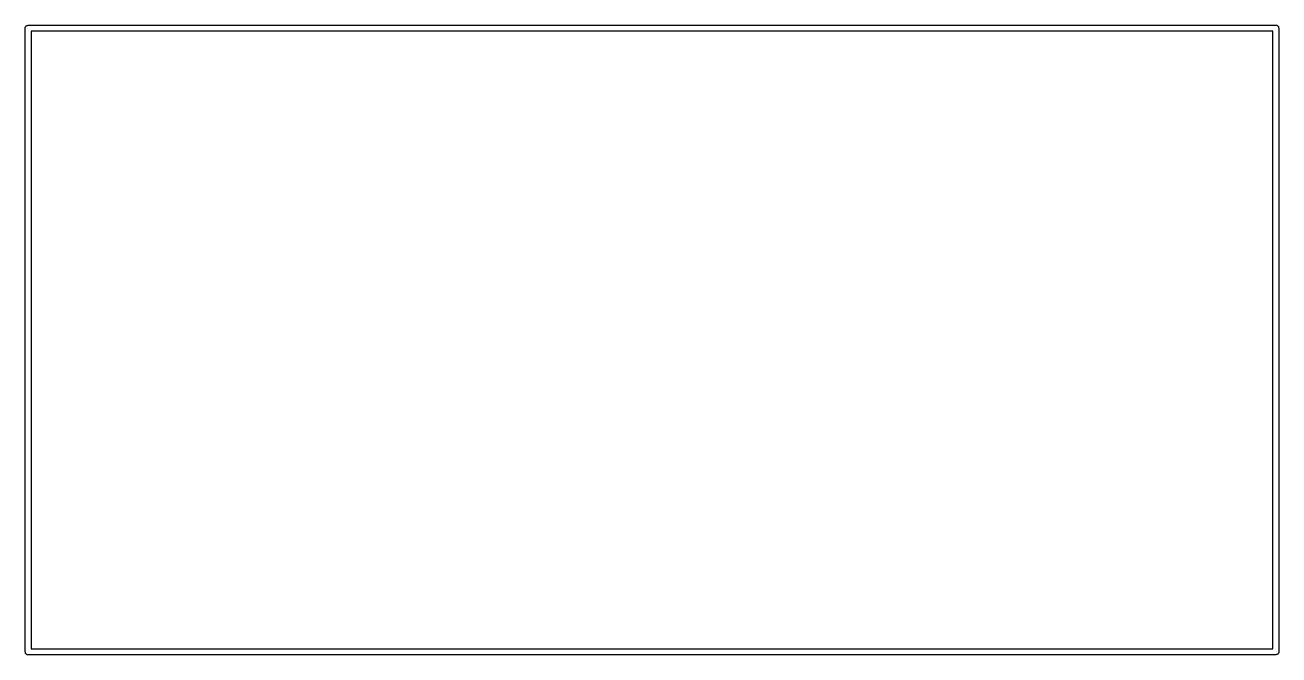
# Model space of a CAD drawing. Extents: x -4.99 to -3.81, y 5.39 to 5.98.
import ezdxf

# ---------------------------------------------------------------- set-up
doc = ezdxf.new("R2010")
doc.units = 0
doc.header["$MEASUREMENT"] = 0
doc.layers.add('BLACK', color=7, linetype='CONTINUOUS')

msp = doc.modelspace()

# ---------------------------------------------------------------- linework, layer by layer
at = {"layer": 'BLACK', "linetype": 'CONTINUOUS'}
for p, q in [((-4.99228, 5.98215), (-4.9919, 5.98281)), ((-4.9919, 5.98281), (-4.99165, 5.9829)), ((-4.99165, 5.9829), (-4.99148, 5.98311)), ((-4.99148, 5.98311), (-4.99072, 5.98324)), ((-4.99072, 5.98324), (-4.99, 5.9835)), ((-4.99, 5.9835), (-3.8089, 5.9835)), ((-3.8089, 5.9835), (-3.80851, 5.98344)), ((-3.80851, 5.98344), (-3.80838, 5.98346)), ((-3.80838, 5.98346), (-3.80827, 5.98339)), ((-3.80827, 5.98339), (-3.80789, 5.98333)), ((-3.80789, 5.98333), (-3.8073, 5.98283)), ((-3.8073, 5.98283), (-3.80664, 5.98245)), ((-4.99295, 5.98055), (-4.99289, 5.98093)), ((-4.99295, 5.39), (-4.99295, 5.98055)), ((-4.99291, 5.98106), (-4.99284, 5.98118)), ((-4.99289, 5.98093), (-4.99291, 5.98106)), ((-4.99284, 5.98118), (-4.99277, 5.98156)), ((-4.99277, 5.98156), (-4.99228, 5.98215)), ((-4.98705, 5.9776), (-4.98705, 5.39295)), ((-3.81185, 5.9776), (-4.98705, 5.9776)), ((-3.81185, 5.39295), (-3.81185, 5.9776)), ((-3.80664, 5.98245), (-3.80654, 5.9822)), ((-3.80654, 5.9822), (-3.80634, 5.98203)), ((-3.80634, 5.98203), (-3.80621, 5.98127)), ((-3.80621, 5.98127), (-3.80594, 5.98055)), ((-3.80594, 5.98055), (-3.80594, 5.39)), ((-4.99269, 5.38928), (-4.99295, 5.39)), ((-4.99256, 5.38852), (-4.99269, 5.38928)), ((-4.98705, 5.39295), (-3.81185, 5.39295)), ((-3.80606, 5.38937), (-3.80612, 5.38899)), ((-3.80599, 5.38949), (-3.80606, 5.38937)), ((-3.80594, 5.39), (-3.80601, 5.38962)), ((-3.80601, 5.38962), (-3.80599, 5.38949)), ((-4.99235, 5.38835), (-4.99256, 5.38852)), ((-4.99226, 5.3881), (-4.99235, 5.38835)), ((-4.9916, 5.38772), (-4.99226, 5.3881)), ((-4.99101, 5.38723), (-4.9916, 5.38772)), ((-4.99063, 5.38716), (-4.99101, 5.38723)), ((-4.99051, 5.38709), (-4.99063, 5.38716)), ((-4.99038, 5.38711), (-4.99051, 5.38709)), ((-4.99, 5.38705), (-4.99038, 5.38711)), ((-3.8089, 5.38705), (-4.99, 5.38705)), ((-3.80818, 5.38731), (-3.8089, 5.38705)), ((-3.80742, 5.38744), (-3.80818, 5.38731)), ((-3.80725, 5.38765), (-3.80742, 5.38744)), ((-3.807, 5.38774), (-3.80725, 5.38765)), ((-3.80662, 5.3884), (-3.807, 5.38774)), ((-3.80612, 5.38899), (-3.80662, 5.3884))]:
    msp.add_line(p, q, dxfattribs=at)

doc.saveas('drawing.dxf')
